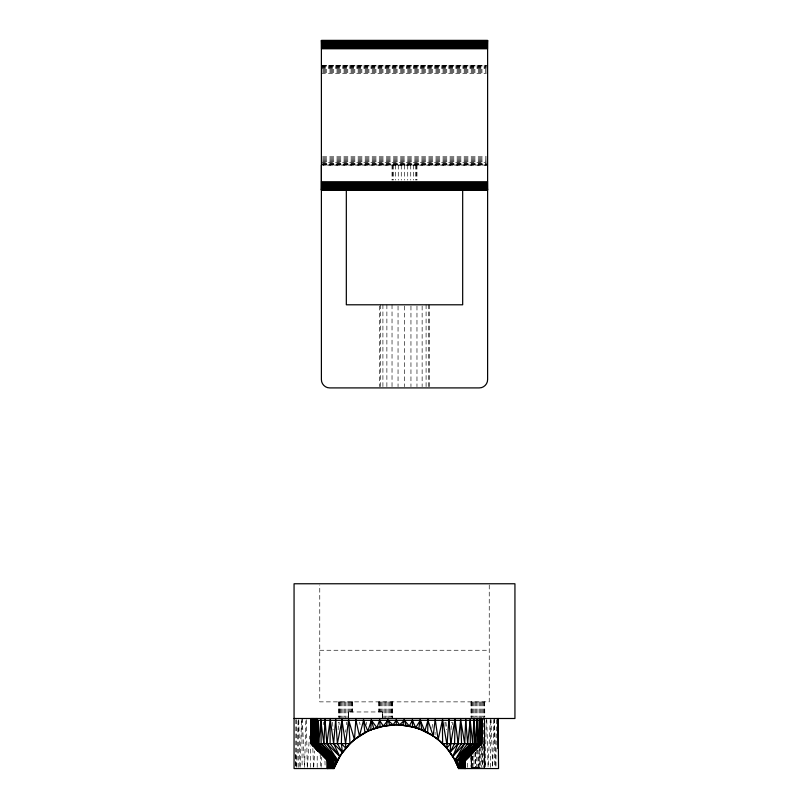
<?xml version="1.0" encoding="UTF-8"?>
<svg xmlns="http://www.w3.org/2000/svg" width="809" height="809" viewBox="0 0 809 809"><rect width="100%" height="100%" fill="white"/><g stroke="black" fill="none" stroke-linecap="round" stroke-linejoin="round"><path stroke-width="0.61" stroke-dasharray="4.04 3.03" d="M317.209 767.296L317.219 753.533M484.662 701.868L484.793 716.764M484.793 767.68L484.793 718.008M298.218 767.296L298.41 719.737M490.466 767.296L490.709 719.737M295.932 719.737L295.568 767.296L295.285 752.279M496.453 719.737L495.897 767.296L494.471 719.737M366.396 724.601L366.426 722.154M435.06 734.744L435.09 732.236M310.353 767.296L310.686 746.019M467.511 767.296L467.632 761.036M486.28 718.493L485.329 767.296L483.388 739.76M304.609 767.296L305.873 718.493M493.854 719.737L492.62 767.296L491.103 719.737M339.072 724.662L339.143 722.194M452.666 724.763L452.737 722.255M296.761 767.296L298.137 719.737M300.058 767.296L301.504 719.737M479.019 767.296L479.757 748.527M490.315 718.493L488.09 767.296L486.765 719.737M321.102 767.296L321.598 757.285M323.206 724.743L323.337 722.245M313.71 767.296L314.691 751.025M471.647 767.296L472.436 754.787M338.111 729.819L338.607 722.265M307.39 767.296L309.473 736.008M451.048 729.678L451.786 722.215M345.605 732.165L345.878 729.678M346.404 724.702L346.667 722.215M431.905 728.302L433.007 722.164M471.06 757.982L471.06 767.357L471.778 767.336M471.071 755.646L471.586 767.387L471.586 753.897M474.387 767.397L471.88 767.326M477.765 767.539L473.993 767.438L474.114 752.461M474.57 767.438L475.783 767.468M478.159 767.488L480.404 767.539M477.098 767.498L476.592 767.529L476.592 748.942M471.849 767.357L472.456 767.357M472.598 767.347L473.336 767.377M321.395 65.387L486.351 65.387M322.649 65.671L486.351 65.671M322.649 66.014L486.351 66.014M321.395 66.5L486.351 66.5M321.395 67.107L486.351 67.096M321.395 67.814L486.351 67.814M321.395 68.634L486.351 68.634M322.649 69.544L486.351 69.544M322.649 70.514L486.351 70.514M322.649 71.546L486.351 71.546M322.649 72.608L486.351 72.608M321.395 73.69L486.351 73.69M322.649 156.804L486.351 156.804M322.649 157.886L486.351 157.886M322.649 158.958L486.351 158.958M322.649 159.99L486.351 159.99M322.649 160.961L486.351 160.961M322.649 161.861L486.351 161.861M321.395 162.68L486.351 162.68M322.649 163.398L486.351 163.398M322.649 164.005L487.615 164.005M322.649 164.48L486.351 164.48M322.649 164.834L487.615 164.834M486.351 165.046L322.649 165.046L487.615 165.117M319.767 650.254L489.243 650.254M473.012 767.377L473.073 754.827M472.163 767.387L472.223 756.769M359.601 722.164L360.035 724.621M445.941 722.215L446.73 729.678M332.529 722.265L333.146 729.819M320.172 754.787L320.961 767.296M477.836 749.781L478.898 767.296M471.01 757.285L471.505 767.296M302.283 718.493L304.518 767.296M312.85 748.527L313.579 767.296M444.98 722.215L445.203 728.413M298.743 719.737L299.987 767.296M324.975 761.036L325.097 767.296M306.348 719.737L307.278 767.296M481.911 746.019L482.255 767.296M296.155 719.737L296.711 767.296M494.188 718.493L494.39 767.296M301.888 718.493L302.131 767.296M475.389 752.279L475.399 767.296M489.243 585.018L489.243 701.868L319.767 701.868L319.767 585.018M484.278 701.868L484.278 716.764M484.278 718.008L484.278 767.68M483.64 701.868L483.64 767.68M482.781 701.868L482.781 716.764M482.781 746.525L482.781 767.66M481.749 701.868L481.749 717.3M481.749 743.795L481.749 767.64M480.556 701.868L480.556 718.493M480.556 747.132L480.556 767.62M479.272 701.868L479.272 718.493M479.272 746.262L479.272 767.589M477.927 701.868L477.927 718.493M477.927 750.095L477.927 767.559M476.592 701.868L476.592 717.3M475.298 701.868L475.298 717.3M475.298 752.471L475.298 767.488M474.114 701.868L474.114 718.493M473.073 701.868L473.073 717.3M472.223 701.868L472.223 717.3M471.586 701.868L471.586 717.3M471.192 701.868L471.192 717.3M471.192 755.515L471.192 767.367M471.06 701.868L471.06 717.3M429.437 304.791L429.437 386.641M428.588 304.791L428.588 386.641M426.09 304.791L426.09 386.641M422.136 306.055L422.136 386.641M416.969 165.117L416.969 180.073M416.969 306.055L416.969 386.641M416.544 165.117L416.544 180.073M415.3 165.117L415.3 180.073M413.318 165.117L413.318 180.073M410.952 306.055L410.952 386.641M410.739 165.117L410.739 180.073M407.726 165.117L407.726 180.073M404.5 165.117L404.5 180.073M404.5 306.055L404.5 386.641M401.274 165.117L401.274 180.073M398.271 165.117L398.271 180.073M398.048 306.055L398.048 386.641M395.682 165.117L395.682 180.073M393.7 165.117L393.7 180.073M392.456 165.117L392.456 180.073M392.395 701.868L392.395 718.493M392.264 701.868L392.264 717.3M392.031 165.117L392.031 180.073M392.031 304.791L392.031 386.641M391.869 701.868L391.869 717.3M391.232 701.868L391.232 717.3M390.383 701.868L390.383 717.3M389.341 701.868L389.341 717.3M388.158 701.868L388.158 718.493M386.874 304.791L386.874 386.641M386.864 701.868L386.864 717.3M385.529 701.868L385.529 718.493M384.184 701.868L384.184 718.493M382.91 304.791L382.91 386.641M382.9 701.868L382.9 718.493M382.748 718.493L382.748 711.96L348.467 711.96L348.467 718.493M382.637 711.96L382.637 718.493M381.717 701.868L381.717 711.96M380.675 701.868L380.675 711.96M380.422 304.791L380.422 386.641M379.815 701.868L379.815 711.96M379.573 306.055L379.573 386.641M379.178 701.868L379.178 711.96M378.663 701.868L378.794 711.96M352.552 701.868L352.552 711.96M352.421 701.868L352.421 711.96M352.026 701.868L352.026 711.96M351.389 701.868L351.389 711.96M350.54 701.868L350.54 711.96M349.498 701.868L349.498 711.96M348.568 711.96L348.568 718.493M348.315 701.868L348.315 718.493M347.021 701.868L347.021 718.493M345.686 701.868L345.686 718.493M344.341 701.868L344.341 717.3M343.056 701.868L343.056 718.493M341.863 701.868L341.863 718.493M340.822 701.868L340.822 717.3M339.972 701.868L339.972 718.493M339.335 701.868L339.335 717.3M338.951 701.868L338.951 717.3M338.819 701.868L338.819 717.3M484.662 718.008L484.662 767.69L484.662 718.008"/><path stroke-width="1.21" d="M316.643 749.569L316.673 718.493M317.31 750.246L317.482 720.334L317.745 750.681L317.27 718.493M317.745 750.681L317.745 720.334M317.29 749.741L327.473 760.238L327.412 768.55L327.311 760.238L317.775 750.61L317.624 720.334L317.674 750.61M321.395 165.117L321.395 379.593C321.294 384.032 325.258 387.996 329.698 387.905L479.302 387.905C483.742 387.996 487.706 384.032 487.615 379.593L487.615 40.45L321.395 40.45L321.395 190.044L487.615 190.054L321.395 189.973M329.93 768.55L329.93 760.238L317.34 746.383M497.939 748.527L498.031 718.493M317.27 720.334L317.128 750.054L316.997 718.493M448.995 718.493L446.77 748.052L454.446 759.226L458.652 768.55L498.546 768.55L498.111 718.493M315.864 718.493L315.682 748.608L315.368 718.493M471.364 754.14L481.426 743.875L481.689 720.334L316.673 720.334L316.349 749.286L316.299 718.493M474.054 751.278L465.296 760.238L465.195 768.55L465.135 760.238L473.245 752.127L465.296 760.238L465.296 768.55M312.223 718.493L311.869 744.796L311.475 718.493L311.869 744.796L312.223 718.493L312.972 745.898L313.619 718.493L312.972 745.898L312.223 720.334M473.973 718.493L472.699 743.613L459.441 760.238L460.19 768.55L461.211 760.238L476.713 743.613L477.027 718.493M480.961 718.493L480.637 743.613L464.639 760.238L464.346 768.55L463.82 760.238L479.616 743.613L479.363 718.493M470.211 718.493L470.292 743.613L457.358 760.238L456.974 764.353C451.078 750.914 440.622 739.588 427.688 732.651L427.961 718.493M294.061 718.493L514.939 718.493L514.939 583.764L294.061 583.764L294.061 768.55L333.955 768.55L337.616 760.238L342.409 752.441L341.378 743.613L341.985 718.493M472.769 752.633L465.135 760.238L464.872 768.55L464.639 760.238L481.365 743.613L480.961 720.334M317.168 748.861L327.969 760.238L327.726 768.55L327.473 760.238L310.686 743.613L311.475 720.334M465.792 718.493L464.7 743.613L454.992 760.238L465.296 760.238L481.921 743.613L481.921 718.493M320.789 718.493L321.143 743.613L335.25 760.238L335.634 764.353L337.616 760.238L323.853 743.613L325.117 718.493M371.452 718.493L370.755 729.86C356.638 735.755 344.695 746.667 337.616 760.238L327.311 760.238L327.311 768.55M355.94 718.493L354.473 739.618L349.984 743.613L342.409 752.441L333.621 743.613L330.123 718.493M460.756 718.493L458.167 743.613L450.067 752.279L450.775 743.613L455.133 718.493M350.044 743.552L340.751 754.898L333.955 768.55L333.166 760.238L318.736 743.613L320.789 720.334L323.853 743.613M335.765 718.493L333.621 743.613L339.77 756.455L326.846 743.613L325.117 720.334M448.985 750.823L454.446 759.226L458.652 768.55L459.441 760.238L474.843 743.613L477.027 720.334L478.311 743.613L462.667 760.238L461.534 768.55L461.211 760.238L478.311 743.613L479.363 720.334L480.637 743.613L463.82 760.238L463.618 768.55L462.667 760.238L479.616 743.613M470.292 743.613L454.992 760.238L467.622 743.613L470.211 720.334L472.699 743.613L457.358 760.238L458.652 768.55M317.704 747.991L329.93 760.238L328.99 768.55L328.788 760.238L317.634 748.234M341.378 743.613L345.756 748.153L345.574 743.613L348.74 718.493M435.343 718.493L433.139 735.927L438.134 739.618L446.77 748.052L450.775 743.613L448.995 720.334M427.688 732.651L424.816 731.184L427.961 720.334L433.139 735.927L418.799 728.676L420.306 718.493M342.409 752.441L337.383 743.613L341.985 720.334L345.574 743.613M387.916 718.493L386.55 725.471L370.755 729.86L380.938 726.553L396.299 724.733L409.293 726.037L421.853 729.86L420.306 720.334L415.684 727.645L399.545 724.813L396.299 720.334L393.063 724.813L380.099 726.765L379.603 718.493M393.063 724.813L387.916 720.334L383.314 726.037L379.603 720.334L376.923 727.645L371.452 720.334L367.792 731.184L354.473 739.618L348.74 720.334L349.984 743.613L318.736 743.613L317.522 725.238M402.801 725.066L404.399 718.493M481.133 744.169L481.365 743.613L477.411 747.819M452.807 756.415L461.545 743.613L460.756 720.334L464.7 743.613L452.807 756.415L458.167 743.613L455.133 720.334L454.577 743.613L450.067 752.279M480.819 744.472L481.365 743.613L477.927 747.304L481.365 743.613L480.506 744.776M479.828 745.433L481.365 743.613L478.513 746.727M479.171 746.08L481.365 743.613M471.222 754.291L465.296 760.238L473.73 751.622M471.546 753.948L465.135 760.238L472.527 752.886M475.298 749.963L464.639 760.238L474.812 750.479M465.296 760.238L473.508 751.854M465.135 760.238L472.274 753.159L465.135 760.238L471.849 753.614M481.426 743.875L442.624 743.613C434.049 735.32 423.289 729.324 411.67 726.553M459.441 760.238L476.713 743.613M399.545 724.813L404.399 720.334L409.293 726.037L412.509 726.765L412.418 718.493M349.984 743.613C358.559 735.32 369.319 729.324 380.938 726.553M370.997 729.758L367.792 731.184L363.534 720.334L363.534 718.493M386.055 725.552L396.299 724.733L406.553 725.552M321.395 40.521L487.615 40.521M321.395 40.733L487.615 40.733M321.395 41.087L487.615 41.087M321.395 41.562L487.615 41.562M321.395 42.169L487.615 42.169M321.395 42.887L487.615 42.887M321.395 43.706L487.615 43.706M321.395 44.606L487.615 44.606M321.395 45.577L487.615 45.577M321.395 46.609L487.615 46.609M321.395 47.68L487.615 47.68M321.395 48.762L487.615 48.762M321.395 181.742L487.615 181.742M321.395 182.824L487.615 182.824M321.395 183.886L487.615 183.886M321.395 184.917L487.615 184.917M321.395 185.898L487.615 185.898M321.395 186.798L487.615 186.798M321.395 187.617L487.615 187.617M321.395 188.335L487.615 188.335M321.395 188.932L487.615 188.932M321.395 189.417L487.615 189.417M321.395 189.771L487.615 189.761M418.799 728.676L415.684 727.645L412.418 720.334L409.293 726.037L406.047 725.471L404.399 720.334M421.61 729.758L424.816 731.184L420.306 720.334M317.441 746.242L331.397 760.238L332.418 768.55L333.166 760.238L317.492 744.482M317.421 748.861L328.788 760.238L328.252 768.55L327.969 760.238L317.472 749.741M318.736 743.613L335.25 760.238L333.955 768.55L333.854 766.042M321.143 743.613L337.616 760.238L326.846 743.613L330.123 720.334L330.102 743.613L339.77 756.455M442.553 743.552L448.206 749.872M317.441 744.533L331.397 760.238L331.073 768.55L329.93 760.238M387.916 720.334L389.807 725.066M371.452 720.334L373.809 728.676M355.94 720.334L359.469 735.927L363.534 720.334L364.92 732.651M446.79 743.613L442.371 718.493M435.343 720.334L438.134 739.618L442.371 720.334L442.624 743.613M465.792 720.334L467.622 743.613M335.765 720.334L337.383 743.613M473.973 720.334L474.843 743.613M314.832 718.493L315.298 748.224L315.368 720.334L316.299 720.334L316.349 749.286M316.673 720.334L316.895 749.832M315.864 720.334L316.036 748.962M317.532 735.432L317.593 750.519L317.482 720.334M316.997 720.334L317.128 750.054M314.832 720.334L314.883 747.819L314.246 718.493M462.667 760.238L462.677 768.55M317.715 720.334L317.735 750.661M312.941 718.493L312.972 745.898M481.749 717.998L481.749 745.301M462.677 190.054L462.677 304.791L346.323 304.791L346.323 190.054M396.299 718.493L396.299 724.733M310.686 718.493L310.686 743.613M314.246 720.334L313.983 746.909L313.619 720.334L314.246 720.334"/></g></svg>
